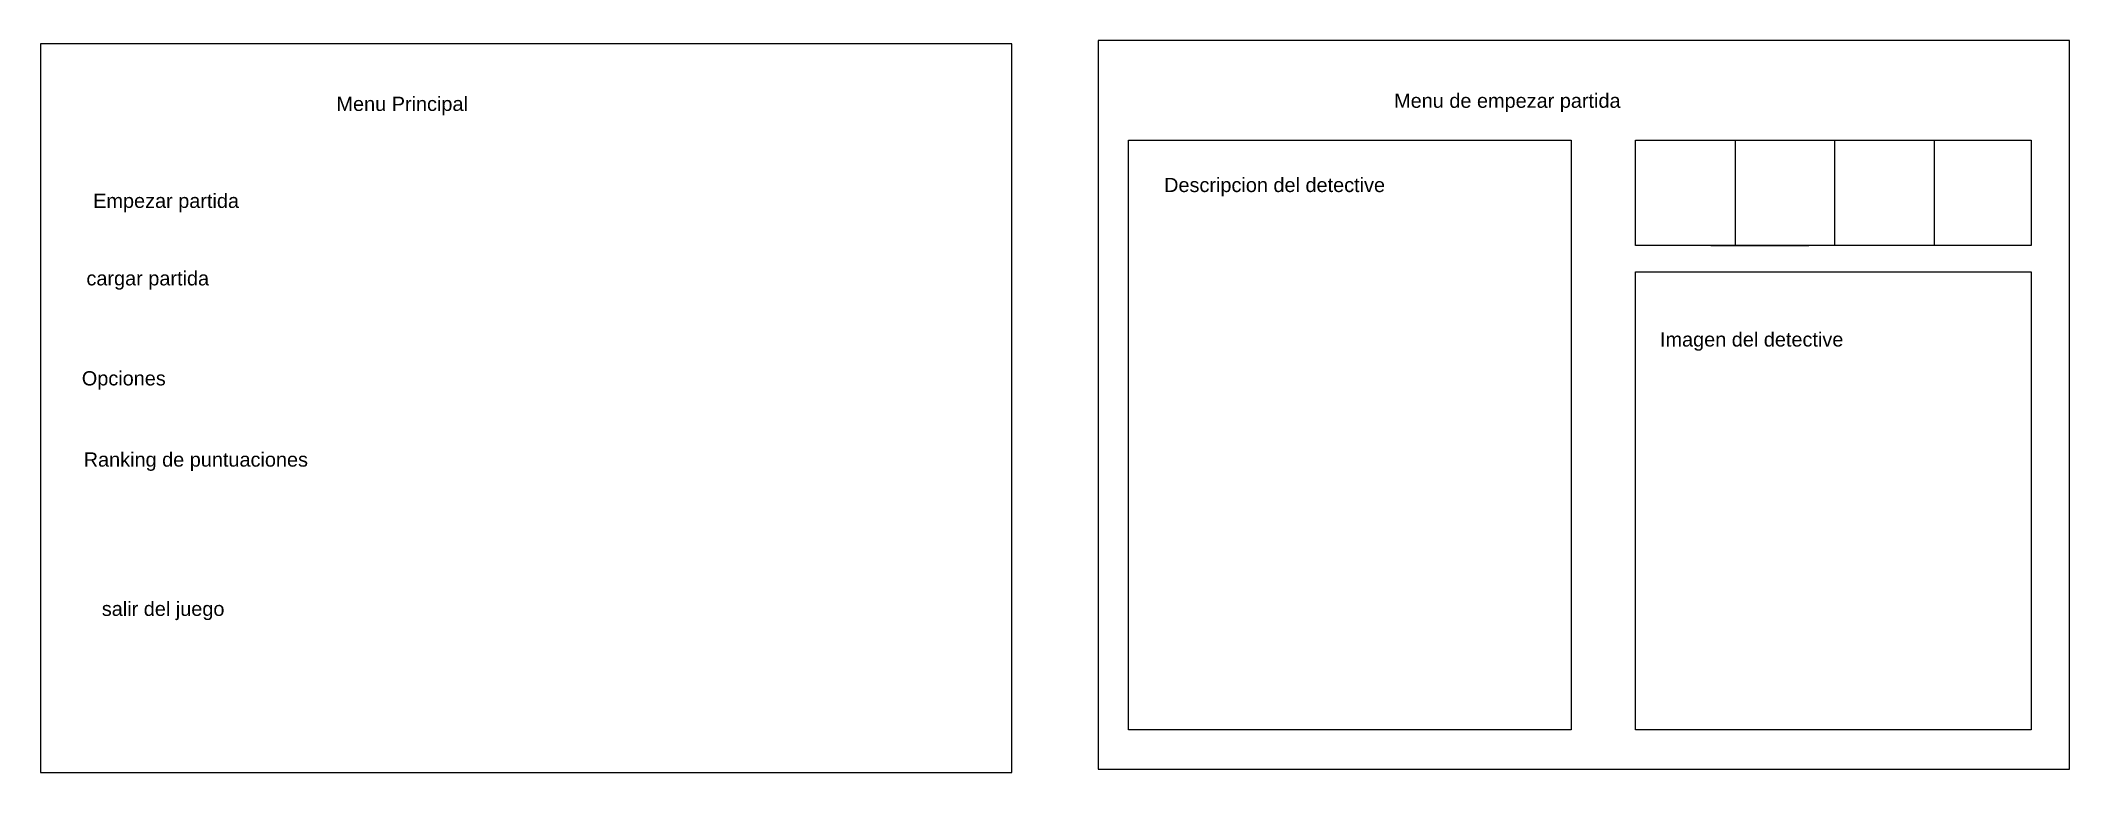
# Model space of a CAD drawing. Header units: millimetres. Extents: x 691 to 2830, y 477 to 1248.
import ezdxf

# ---------------------------------------------------------------- set-up
doc = ezdxf.new("R2010")
doc.units = ezdxf.units.MM
doc.styles.get("Standard").update_dxf_attribs({"font": 'arial.ttf'})

msp = doc.modelspace()

# ---------------------------------------------------------------- linework, layer by layer
for p, q in [((1715.4, 1245), (691.4, 1245)), ((691.4, 1245), (691.4, 477)), ((1715.4, 477), (1715.4, 1245)), ((2830.5, 1248.4), (1806.5, 1248.4)), ((1806.5, 1248.4), (1806.5, 480.4)), ((2830.5, 480.4), (2830.5, 1248.4)), ((2372.9, 1143.5), (2452.4, 1143.5)), ((2372.9, 1143.5), (2477.9, 1143.5)), ((2456.9, 1143.5), (2540.9, 1143.5)), ((2477.9, 1143.5), (2477.9, 1032.3)), ((2477.9, 1143.5), (2582.9, 1143.5)), ((2540.9, 1143.5), (2624.9, 1143.5)), ((2555.8, 1143.5), (2677, 1143.5)), ((2582.9, 1143.5), (2582.9, 1032.3)), ((2582.9, 1143.5), (2687.9, 1143.5)), ((2687.9, 1143.5), (2687.9, 1032.3)), ((2452.4, 1032.3), (2555.8, 1032.3)), ((691.4, 477), (1715.4, 477)), ((1806.5, 480.4), (2830.5, 480.4))]:
    msp.add_line(p, q)
for points in [[(1838.3, 1143.5), (2305.3, 1143.5), (2305.3, 522), (1838.3, 522)], [(2372.9, 1143.5), (2790.3, 1143.5), (2790.3, 1032.3), (2372.9, 1032.3)], [(2372.9, 1004.5), (2790.3, 1004.5), (2790.3, 522), (2372.9, 522)]]:
    msp.add_lwpolyline(points, close=True)

# ---------------------------------------------------------------- texts
at = {"char_height": 15, "attachment_point": 1}
for s, width, insert in [('Menu Principal', 1562.176, (1003.4, 1189.2)), ('Menu de empezar partida', 1562.176, (2118.5, 1192.5)), ('Descripcion del detective', 347.404, (1876, 1103.7)), ('Empezar partida', 1330.533, (746.9, 1087)), ('cargar partida', 727.428, (739.8, 1005.3)), ('Imagen del detective', 305.153, (2398.8, 940.9)), ('Opciones', 415.389, (734.9, 899.9)), ('Ranking de puntuaciones', 717.49, (736.9, 814.3)), ('salir del juego', 737.365, (756, 657))]:
    msp.add_mtext_dynamic_manual_height_columns(s, width=width, gutter_width=12.5, heights=[0], dxfattribs=dict(at, insert=insert))

doc.saveas('drawing.dxf')
